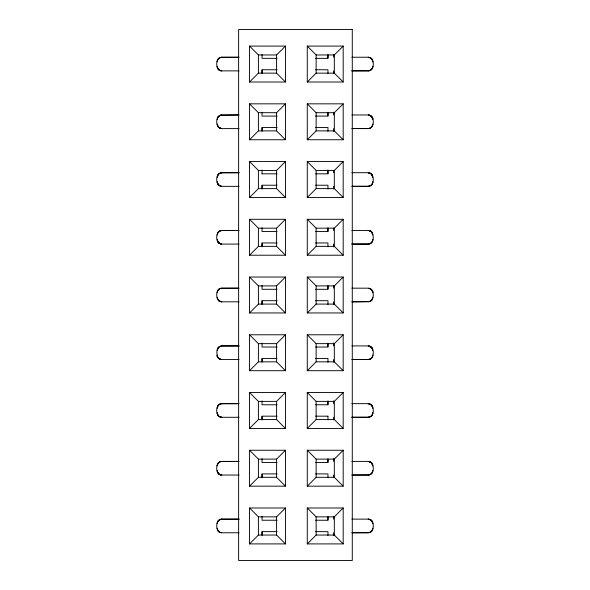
<?xml version="1.0" encoding="UTF-8"?>
<svg xmlns="http://www.w3.org/2000/svg" width="590" height="590" viewBox="0 0 590 590"><rect width="100%" height="100%" fill="white"/><g stroke="black" fill="none" stroke-linecap="round" stroke-linejoin="round"><path stroke-width="0.89" d="M262.041 535.484L262.041 531.922M262.041 477.745L262.041 474.183M262.041 420.014L262.041 416.444M262.041 362.275L262.041 358.713M262.041 304.536L262.041 300.974M262.041 246.797L262.041 243.235M262.041 189.066L262.041 185.496M262.041 131.327L262.041 127.765M262.041 73.588L262.041 70.026M327.959 519.974L327.959 516.412M327.959 462.236L327.959 458.673M327.959 404.504L327.959 400.935M327.959 346.765L327.959 343.203M327.959 289.026L327.959 285.464M327.959 231.287L327.959 227.725M327.959 173.556L327.959 169.986M327.959 115.817L327.959 112.255M327.959 58.078L327.959 54.516M239.046 70.874L221.693 70.874C215.121 70.645 214.93 57.518 221.693 57.319L239.046 57.26L221.693 57.23C219.377 57.274 217.15 59.273 217.186 61.78C217.083 59.221 219.443 57.319 221.693 57.23M221.693 70.874C219.288 70.756 217.12 68.846 217.231 66.323C217.076 68.779 219.436 70.962 221.693 70.785M221.693 288.267C219.259 288.171 217.127 290.28 217.231 292.729C217.083 290.206 219.414 288.23 221.693 288.178L239.046 288.178L221.693 288.267C214.937 288.466 215.121 301.593 221.693 301.822L239.046 301.822M239.046 475.031L221.693 475.031C215.121 474.803 214.93 461.675 221.693 461.483L239.046 461.417L221.693 461.395C219.377 461.439 217.15 463.43 217.186 465.938C217.172 463.497 219.237 461.38 221.693 461.483M239.046 532.77L221.693 532.77C215.121 532.541 214.93 519.414 221.693 519.215L239.046 519.156M221.693 475.031C219.288 474.913 217.12 473.01 217.231 470.481C217.076 472.937 219.436 475.127 221.693 474.943M219.406 532.121L217.74 530.403L217.231 528.22C217.076 530.675 219.436 532.859 221.693 532.682M351.869 70.844L368.308 70.785C375.063 70.586 374.879 57.459 368.308 57.23L351.869 57.23M351.869 114.969L368.308 114.969C374.879 115.198 375.07 128.325 368.308 128.517L351.869 128.576L368.308 128.605L370.491 128.015L372.209 126.349M368.308 57.319C370.564 57.142 372.924 59.325 372.769 61.78L372.261 59.597L370.594 57.879M371.84 174.397L370.594 173.357L368.308 172.708L351.869 172.708M369.333 115.168L371.744 116.547L372.769 119.519C374.525 116.304 365.594 114.135 370.041 115.367M371.84 232.128L370.594 231.088L368.308 230.447L351.869 230.447M368.308 172.796C374.753 172.841 375.085 186.101 368.308 186.256L351.869 186.315L368.308 186.344C370.623 186.3 372.865 184.309 372.814 181.801C372.828 184.235 370.763 186.359 368.308 186.256M368.308 230.528C374.731 230.579 375.122 243.832 368.308 243.994L351.869 244.054M368.308 359.465C370.741 359.561 372.873 357.459 372.769 355.01C372.932 357.525 370.586 359.509 368.308 359.553L351.869 359.553L368.308 359.465C375.026 359.281 374.893 346.138 368.308 345.917L351.869 345.917M351.869 417.263L368.308 417.204C375.063 417.012 374.879 403.877 368.308 403.656L351.869 403.656M368.308 346.006C370.564 345.829 372.924 348.012 372.769 350.467L371.744 347.495L368.308 345.917M368.308 475.031C370.535 474.935 372.954 473.047 372.769 470.481C372.917 473.003 370.586 474.987 368.308 475.031L351.869 475.031L368.308 474.943C375.063 474.751 374.879 461.616 368.308 461.395L351.869 461.395M368.308 403.744C370.564 403.56 372.924 405.743 372.769 408.199L371.744 405.234L368.308 403.656M368.308 532.682C370.741 532.777 372.873 530.668 372.769 528.22C372.917 530.742 370.586 532.718 368.308 532.77L351.869 532.77L368.308 532.682C375.063 532.482 374.879 519.355 368.308 519.126L351.869 519.126M368.308 461.483C370.564 461.299 372.924 463.482 372.769 465.938L371.523 462.722L368.308 461.395M368.308 519.215C370.564 519.038 372.924 521.221 372.769 523.677C372.88 521.154 370.712 519.244 368.308 519.126M217.791 405.913L219.51 404.253L221.693 403.656L239.046 403.656L221.693 403.744C215.003 403.944 215.003 416.96 221.693 417.292L239.046 417.292M372.209 530.513L372.452 529.953M371.906 126.821L372.814 124.062C372.828 126.503 370.763 128.62 368.308 128.517M218.094 405.441L217.231 408.199C217.046 405.64 219.465 403.744 221.693 403.656M249.541 82.01L258.405 73.145L276.585 73.145L285.449 82.01L285.449 46.094L249.541 46.094L249.541 82.01L285.449 82.01M249.541 46.094L258.405 54.959L276.585 54.959L285.449 46.094M249.541 139.749L258.405 130.884L276.585 130.884L285.449 139.749L249.541 139.749L249.541 103.833L285.449 103.833L285.449 139.749M249.541 103.833L258.405 112.697L276.585 112.697L285.449 103.833M307.272 82.01L316.137 73.145L334.324 73.145L343.188 82.01L343.188 46.094L307.272 46.094L307.272 82.01L343.188 82.01M307.272 46.094L316.137 54.959L334.324 54.959L343.188 46.094M249.541 197.48L258.405 188.616L276.585 188.616L285.449 197.48L249.541 197.48L249.541 161.572L285.449 161.572L285.449 197.48M276.585 188.616L276.585 170.436L285.449 161.572M307.272 139.749L316.137 130.884L316.137 112.697L307.272 103.833L307.272 139.749L343.188 139.749L343.188 103.833L307.272 103.833M316.137 112.697L334.324 112.697L343.188 103.833M249.541 255.219L258.405 246.355L276.585 246.355L285.449 255.219L249.541 255.219L249.541 219.303L285.449 219.303L285.449 255.219M249.541 219.303L258.405 228.168L276.585 228.168L285.449 219.303M307.272 197.48L316.137 188.616L334.324 188.616L343.188 197.48L307.272 197.48L307.272 161.572L343.188 161.572L343.188 197.48M334.324 188.616L334.324 170.436L343.188 161.572M249.541 312.958L258.405 304.093L258.405 285.907L249.541 277.042L249.541 312.958L285.449 312.958L285.449 277.042L249.541 277.042M258.405 285.907L276.585 285.907L285.449 277.042M307.272 255.219L316.137 246.355L316.137 228.168L307.272 219.303L307.272 255.219L343.188 255.219L343.188 219.303L307.272 219.303M316.137 228.168L334.324 228.168L343.188 219.303M249.541 370.697L258.405 361.832L258.405 343.646L249.541 334.781L285.449 334.781L285.449 370.697L249.541 370.697L249.541 334.781M258.405 343.646L276.585 343.646L285.449 334.781M307.272 312.958L316.137 304.093L334.324 304.093L343.188 312.958L307.272 312.958L307.272 277.042L343.188 277.042L343.188 312.958M307.272 277.042L316.137 285.907L334.324 285.907L343.188 277.042M249.541 428.428L258.405 419.564L276.585 419.564L285.449 428.428L285.449 392.52L249.541 392.52L249.541 428.428L285.449 428.428M249.541 392.52L258.405 401.384L276.585 401.384L285.449 392.52M307.272 370.697L316.137 361.832L334.324 361.832L343.188 370.697L307.272 370.697L307.272 334.781L343.188 334.781L343.188 370.697M307.272 334.781L316.137 343.646L334.324 343.646L343.188 334.781M249.541 486.167L258.405 477.303L276.585 477.303L285.449 486.167L285.449 450.251L249.541 450.251L249.541 486.167L285.449 486.167M276.585 477.303L276.585 459.116L285.449 450.251M307.272 428.428L316.137 419.564L334.324 419.564L343.188 428.428L343.188 392.52L307.272 392.52L307.272 428.428L343.188 428.428M307.272 392.52L316.137 401.384L334.324 401.384L343.188 392.52M249.541 543.906L258.405 535.042L276.585 535.042L285.449 543.906L249.541 543.906L249.541 507.99L285.449 507.99L285.449 543.906M249.541 507.99L258.405 516.855L276.585 516.855L285.449 507.99M307.272 486.167L316.137 477.303L334.324 477.303L343.188 486.167L343.188 450.251L307.272 450.251L307.272 486.167L343.188 486.167M334.324 477.303L334.324 459.116L343.188 450.251M307.272 543.906L316.137 535.042L334.324 535.042L343.188 543.906L307.272 543.906L307.272 507.99L343.188 507.99L343.188 543.906M334.324 535.042L334.324 516.855L343.188 507.99M221.693 115.057C219.259 114.962 217.127 117.063 217.231 119.519L218.108 116.732L220.903 115.124L239.046 114.969L221.693 115.057C215.107 115.316 214.959 128.244 221.693 128.605L239.046 128.605M221.693 230.535C219.259 230.439 217.127 232.541 217.231 234.99L218.094 232.231L220.903 230.594L239.046 230.447L221.693 230.535C215.055 230.793 214.981 243.714 221.693 244.083L239.046 244.083M368.308 243.994C370.793 244.105 372.799 241.959 372.814 239.533C372.917 242.092 370.557 243.994 368.308 244.083L351.869 244.083M368.308 301.733C370.741 301.829 372.873 299.72 372.769 297.272L371.906 300.03L369.576 301.571L351.869 301.822L368.308 301.733C374.945 301.468 375.019 288.547 368.308 288.178L351.869 288.178M239.046 345.947L221.693 346.006C216.065 346.286 216.065 354.081 218.16 357.865M368.308 417.204C370.793 417.314 372.799 415.168 372.814 412.749C372.917 415.301 370.557 417.204 368.308 417.292L351.869 417.292M221.693 346.006L218.477 347.245L217.231 350.467C217.046 347.901 219.465 346.013 221.693 345.917L239.046 345.917M239.046 172.73L221.693 172.796C215.084 172.988 214.967 186.005 221.693 186.344L239.046 186.344M351.869 70.874L368.308 70.874C370.623 70.83 372.851 68.831 372.814 66.323C372.917 68.883 370.557 70.778 368.308 70.874M316.137 130.884L334.324 130.884L343.188 139.749M249.541 161.572L258.405 170.436L276.585 170.436M307.272 161.572L316.137 170.436L334.324 170.436M221.693 172.708L218.477 174.035L217.231 177.251C217.068 174.736 219.414 172.752 221.693 172.708L239.046 172.708M316.137 246.355L334.324 246.355L343.188 255.219M258.405 304.093L276.585 304.093L285.449 312.958M239.046 359.553L221.693 359.553C219.266 359.494 217.135 357.481 217.231 355.01C215.239 358.255 224.443 360.372 219.967 359.163M258.405 361.832L276.585 361.832L285.449 370.697M249.541 450.251L258.405 459.116L276.585 459.116M307.272 450.251L316.137 459.116L334.324 459.116M307.272 507.99L316.137 516.855L334.324 516.855M221.693 519.126C219.465 519.222 217.046 521.11 217.231 523.677C217.083 521.154 219.414 519.178 221.693 519.126L239.046 519.126M277.094 58.358L262.041 58.344L262.041 54.516M315.569 58.344L327.959 58.366L327.959 55.445M315.569 69.745L327.959 69.76L327.959 73.588M277.094 69.76L262.041 69.738L262.041 72.659M315.569 116.083L327.959 116.097L327.959 113.184M277.094 116.097L262.041 116.075L262.041 112.255M315.569 127.484L327.959 127.499L327.959 131.327M277.094 127.499L262.041 127.477L262.041 130.397M315.569 173.821L327.959 173.836L327.959 170.916M262.041 173.814L277.094 173.836M277.094 185.238L262.041 185.216L262.041 188.136M315.569 185.223L327.959 185.238L327.959 189.066M277.094 231.575L262.041 231.553L262.041 227.725M315.569 231.56L327.959 231.575L327.959 228.655M277.094 242.969L262.041 242.947L262.041 245.868M315.569 242.955L327.959 242.977L327.959 246.797M315.569 289.292L327.959 289.314L327.959 286.393M277.094 289.306L262.041 289.292L262.041 285.464M315.569 300.694L327.959 300.708L327.959 304.536M277.094 300.708L262.041 300.686L262.041 303.607M315.569 347.031L327.959 347.053L327.959 344.132M277.094 347.045L262.041 347.023L262.041 343.203M315.569 358.432L327.959 358.447L327.959 362.275M277.094 358.447L262.041 358.425L262.041 361.346M277.094 404.784L262.041 404.762L262.041 400.935M315.569 404.77L327.959 404.784L327.959 401.864M277.094 416.186L262.041 416.164L262.041 419.084M315.569 416.171L327.959 416.186M277.094 462.523L262.041 462.501L262.041 458.673M315.569 462.508L327.959 462.523L327.959 459.603M315.569 473.903L327.959 473.925L327.959 477.745M277.094 473.918L262.041 473.903L262.041 476.816M315.569 520.24L327.959 520.262L327.959 517.341M277.094 520.255L262.041 520.24L262.041 516.412M315.569 531.642L327.959 531.656L327.959 535.484M277.094 531.656L262.041 531.634L262.041 534.555M221.198 186.234C220.984 186.883 216.596 184.375 217.231 181.801L218.256 184.766L221.191 186.234L218.477 185.017L217.297 182.59M221.693 301.733L219.406 301.173M220.712 128.421L221.693 128.605L218.72 127.499L217.629 126.002L217.231 124.062L218.256 127.027L220.712 128.421L218.477 127.278L217.297 124.851M368.308 172.708L370.594 173.357M220.712 243.899L221.693 244.083L218.72 242.977L217.629 241.472L217.231 239.533L218.256 242.505L220.712 243.899L218.477 242.756L217.297 240.329M370.594 288.827C365.033 287.146 374.318 289.255 372.769 292.729L372.452 290.995M368.809 461.505L371.744 462.973L372.703 465.149M370.041 57.628L368.308 57.23M368.824 172.826L371.744 174.286L372.769 177.251L371.523 174.043M370.041 230.845L368.308 230.447M219.959 532.372L221.693 532.77M368.308 114.969L368.824 115.087M219.967 416.894L220.712 417.108M220.704 70.682L218.477 69.539L217.297 67.112M219.959 474.633L220.704 474.847M369.296 519.318L371.523 520.461L372.703 522.888M369.333 57.429L371.84 58.926L372.814 61.78M369.333 230.638L371.744 232.018L372.769 234.99L371.84 232.136M369.333 288.377L371.84 289.867M369.333 346.116L372.113 348.012M369.333 403.848L371.523 404.991L372.703 407.41M220.667 359.362L218.16 357.872M220.667 532.571L218.934 531.826M218.477 300.487L221.693 301.822C219.266 301.756 217.135 299.75 217.231 297.272L217.54 299.005M370.594 231.096L371.088 231.405M371.088 115.928L372.703 118.73M218.912 474.072L217.297 471.27M371.066 289.122L372.703 291.932M218.934 300.878L217.297 298.061M218.477 531.435L217.297 529.009M372.106 174.795L372.703 176.462M217.894 415.205L217.297 413.538M372.452 233.256L372.703 234.201M217.548 356.744L217.297 355.8M372.46 348.734L372.703 349.678M334.324 54.959L334.324 73.145M334.324 112.697L334.324 130.884M334.324 228.168L334.324 246.355M334.324 285.907L334.324 304.093M334.324 343.646L334.324 361.832M334.324 401.384L334.324 419.564M333.645 54.472L333.645 57.23M333.645 70.874L333.645 73.448M333.645 112.211L333.645 114.969M333.645 128.605L333.645 131.415M333.645 170.304L333.645 172.708M333.645 186.344L333.645 189.147M333.645 228.042L333.645 230.447M333.645 244.083L333.645 246.886M333.645 285.781L333.645 288.178M333.645 301.822L333.645 304.219M333.645 343.004L333.645 345.917M333.645 359.553L333.645 362.135M333.645 400.898L333.645 403.656M333.645 417.292L333.645 419.866M333.645 458.629L333.645 461.395M333.645 475.031L333.645 477.605M333.645 516.368L333.645 519.126M333.645 532.77L333.645 535.573M327.959 416.179L327.959 420.014M316.137 54.959L316.137 73.145M316.137 170.436L316.137 188.616M316.137 285.907L316.137 304.093M316.137 343.646L316.137 361.832M316.137 401.384L316.137 419.564M316.137 459.116L316.137 477.303M316.137 516.855L316.137 535.042M276.585 54.959L276.585 73.145M276.585 112.697L276.585 130.884M276.585 228.168L276.585 246.355M276.585 285.907L276.585 304.093M276.585 343.646L276.585 361.832M276.585 401.384L276.585 419.564M276.585 516.855L276.585 535.042M262.041 169.986L262.041 173.821M258.405 54.959L258.405 73.145M258.405 112.697L258.405 130.884M258.405 170.436L258.405 188.616M258.405 228.168L258.405 246.355M258.405 401.384L258.405 419.564M258.405 459.116L258.405 477.303M258.405 516.855L258.405 535.042M221.693 417.204C219.436 417.388 217.076 415.205 217.231 412.749C217.127 415.198 219.259 417.3 221.693 417.204M352.282 29.5L238.626 29.5L238.626 560.5L352.282 560.5L352.282 29.5"/></g></svg>
